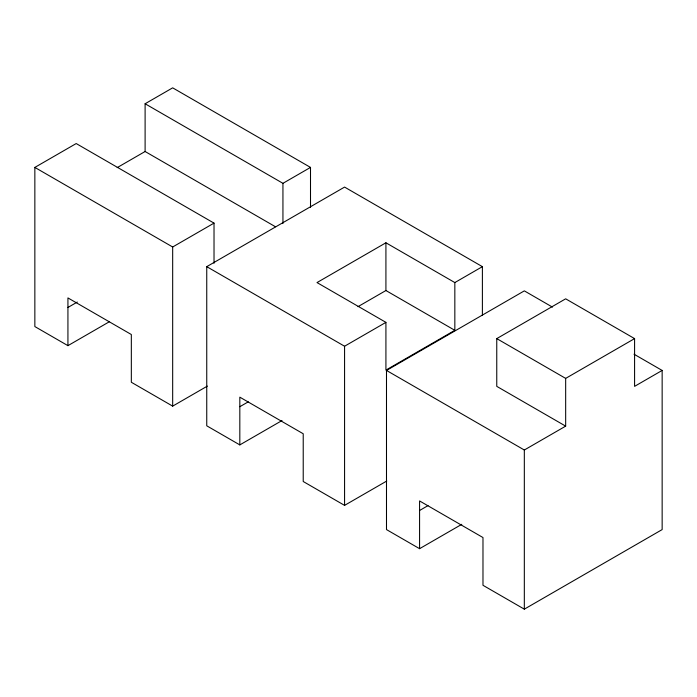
<?xml version="1.0" encoding="UTF-8"?>
<svg xmlns="http://www.w3.org/2000/svg" width="697" height="697" viewBox="0 0 697 697"><rect width="100%" height="100%" fill="white"/><g stroke="black" fill="none" stroke-linecap="round" stroke-linejoin="round"><path stroke-width="1.05" d="M109.185 321.84L67.931 345.66L34.85 326.562L34.85 167.411L76.2 143.547L214.023 223.118L214.023 263.266M275.437 226.743L145.107 151.502L145.107 103.757L172.673 87.839L310.505 167.411L310.505 207.471M117.174 167.629L145.107 151.502M67.931 307.464L77.306 302.054M34.85 167.411L172.673 246.991L214.023 223.118M145.107 103.757L282.938 183.328L310.505 167.411M282.015 420.544L239.82 444.904L206.748 425.806L206.748 266.655L344.571 187.084L482.394 266.655L482.394 315.375M385.92 242.783L317.004 282.573L385.92 322.363L385.92 370.107L454.836 330.317L454.836 282.573L385.92 242.783L385.92 290.527L454.836 330.317M67.931 345.66L67.931 297.915L131.332 334.516L131.332 382.261L172.673 406.133L207.366 386.103M357.979 306.663L385.92 290.527M239.82 406.708L248.263 401.838M206.748 266.655L344.571 346.235L385.92 322.363M454.836 282.573L482.394 266.655M461.771 524.327L419.577 548.687L386.495 529.589L386.495 370.438L524.327 290.867L552.451 307.107M634.584 338.611L565.668 378.393L565.668 426.137L496.761 386.356L496.761 338.611L565.668 298.821L634.584 338.611L634.584 386.356L662.15 370.438L662.15 529.589L524.327 609.161L482.977 585.288L482.977 537.544L419.577 500.943L419.577 548.687M239.82 444.904L239.82 397.159L303.221 433.761L303.221 481.505L344.571 505.377L386.765 481.017M419.577 510.492L428.019 505.613M386.495 370.438L524.327 450.009L565.668 426.137M634.026 354.198L662.15 370.438M496.761 338.611L565.668 378.393M524.327 450.009L524.327 609.161M344.571 346.235L344.571 505.377M282.938 183.328L282.938 223.476M172.673 246.991L172.673 406.133"/></g></svg>
